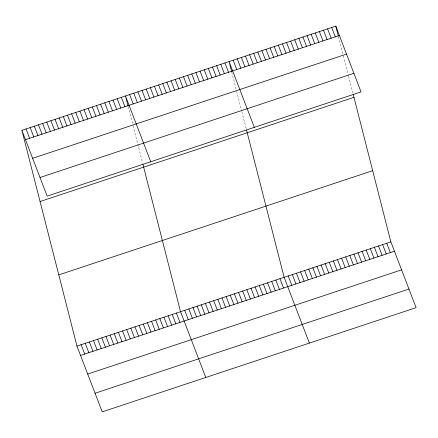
<?xml version="1.0" encoding="UTF-8"?>
<svg xmlns="http://www.w3.org/2000/svg" width="438" height="438" viewBox="0 0 438 438"><rect width="100%" height="100%" fill="white"/><g stroke="black" fill="none" stroke-linecap="round" stroke-linejoin="round"><path stroke-width="0.33" stroke-dasharray="2.19 1.64" d="M338.486 36.682L343.195 55.139M343.365 55.801L348.413 75.577M348.582 76.234L352.951 93.376M231.762 72.111L236.471 90.573M236.64 91.23L241.688 111.006M241.858 111.668L246.567 130.124M128.175 106.5L132.889 124.961M133.053 125.618L142.646 163.193"/><path stroke-width="0.66" d="M21.9 130.343L335.793 26.132L361.043 91.909L47.151 196.12L21.9 130.343L76.957 346.091L102.207 411.868L416.1 307.657L390.849 241.88L353.291 94.696M25.486 139.689L339.384 35.483M32.636 158.31L346.529 54.104M40 177.499L353.893 73.288M40.066 201.54L353.964 97.329M58.785 274.894L372.683 170.683M76.957 346.091L390.849 241.88M80.543 355.437L394.441 251.231M87.693 374.057L401.586 269.852M95.057 393.242L408.95 289.036M331.692 27.495L335.278 36.847M327.586 28.859L331.172 38.205M323.479 30.222L327.071 39.568M319.373 31.585L322.965 40.931M315.272 32.949L318.859 42.294M311.166 34.312L314.752 43.658M307.06 35.675L310.651 45.021M386.749 243.243L390.335 252.589M382.642 244.607L386.228 253.952M302.959 37.038L306.545 46.384M298.853 38.396L302.439 47.747M378.536 245.97L382.122 255.316M294.747 39.759L298.333 49.111M374.43 247.333L378.021 256.679M290.64 41.123L294.232 50.474M370.329 248.696L373.915 258.042M286.54 42.486L290.126 51.832M366.223 250.06L369.809 259.406M282.433 43.849L286.019 53.195M362.116 251.423L365.708 260.769M278.327 45.213L281.919 54.558M358.01 252.781L361.602 262.132M274.221 46.576L277.812 55.922M353.909 254.144L357.496 263.495M270.12 47.939L273.706 57.285M349.803 255.507L353.389 264.859M266.014 49.302L269.6 58.648M345.697 256.871L349.289 266.216M261.908 50.666L265.499 60.011M341.596 258.234L345.182 267.58M257.801 52.023L261.393 61.375M337.49 259.597L341.076 268.943M253.701 53.387L257.287 62.738M333.384 260.96L336.97 270.306M249.594 54.75L253.18 64.101M329.277 262.324L332.869 271.669M245.488 56.113L249.08 65.459M325.177 263.687L328.763 273.033M241.387 57.477L244.973 66.822M321.07 265.05L324.657 274.396M237.281 58.84L240.867 68.186M316.964 266.408L320.556 275.759M233.175 60.203L236.761 69.549M312.858 267.771L316.45 277.123M254.319 127.343L229.069 61.566L231.593 71.454M308.757 269.135L312.343 278.486M304.651 270.498L308.237 279.844M224.929 62.941L228.516 72.286M300.545 271.861L304.136 281.207M220.785 64.315L224.371 73.666M296.438 273.224L300.03 282.57M216.64 65.689L220.226 75.04M292.338 274.588L295.924 283.933M212.496 67.069L216.087 76.415M288.231 275.951L291.817 285.297M208.351 68.443L211.943 77.789M309.376 343.091L284.125 277.314L246.567 130.124M204.212 69.817L207.798 79.163M279.981 278.688L283.572 288.034M200.067 71.191L203.654 80.543M275.841 280.063L279.428 289.409M195.923 72.571L199.509 81.917M271.697 281.437L275.283 290.788M191.778 73.945L195.37 83.291M267.552 282.817L271.144 292.162M187.634 75.32L191.225 84.665M263.408 284.191L266.999 293.537M183.495 76.694L187.081 86.045M259.269 285.565L262.855 294.911M179.35 78.073L182.936 87.419M255.124 286.939L258.71 296.291M175.205 79.448L178.797 88.794M250.979 288.319L254.566 297.665M171.061 80.822L174.653 90.168M246.835 289.693L250.426 299.039M166.922 82.196L170.508 91.547M242.69 291.067L246.282 300.413M162.777 83.576L166.363 92.922M238.551 292.442L242.137 301.793M158.633 84.95L162.219 94.296M234.407 293.821L237.993 303.167M154.488 86.324L158.08 95.67M230.262 295.196L233.848 304.541M150.344 87.699L153.935 97.05M226.118 296.57L229.709 305.916M146.204 89.078L149.791 98.424M221.973 297.944L225.565 307.295M142.06 90.452L145.646 99.798M217.834 299.318L221.42 308.67M137.915 91.827L141.501 101.173M213.689 300.698L217.275 310.044M133.771 93.201L137.362 102.552M209.545 302.072L213.131 311.418M129.626 94.581L133.218 103.926M205.4 303.446L208.992 312.798M150.732 161.731L125.487 95.955L128.011 105.843M201.261 304.821L204.847 314.172M121.342 97.329L124.929 106.675M197.116 306.2L200.703 315.546M117.198 98.703L120.784 108.055M192.972 307.575L196.558 316.92M113.053 100.078L116.645 109.429M188.827 308.949L192.419 318.3M108.914 101.457L112.5 110.803M184.683 310.323L188.274 319.674M104.77 102.831L108.356 112.177M205.789 377.479L180.544 311.703L142.98 164.513M100.625 104.206L104.211 113.557M176.399 313.077L179.985 322.423M96.48 105.58L100.072 114.931M172.254 314.451L175.841 323.797M92.336 106.96L95.927 116.305M168.11 315.825L171.701 325.177M88.197 108.334L91.783 117.68M163.965 317.205L167.557 326.551M84.052 109.708L87.638 119.059M159.826 318.579L163.412 327.925M79.908 111.082L83.494 120.434M155.682 319.954L159.268 329.299M75.763 112.462L79.355 121.808M151.537 321.328L155.123 330.679M71.618 113.836L75.21 123.182M147.392 322.707L150.984 332.053M67.479 115.21L71.066 124.556M143.253 324.082L146.839 333.428M63.335 116.585L66.921 125.936M139.109 325.456L142.695 334.802M59.19 117.964L62.776 127.31M134.964 326.83L138.55 336.181M55.046 119.339L58.637 128.684M130.82 328.21L134.411 337.556M50.907 120.713L54.493 130.059M126.675 329.584L130.267 338.93M46.762 122.087L50.348 131.438M122.536 330.958L126.122 340.304M42.617 123.467L46.204 132.813M118.391 332.332L121.978 341.684M38.473 124.841L42.064 134.187M114.247 333.712L117.833 343.058M34.328 126.215L37.92 135.561M110.102 335.086L113.694 344.432M30.189 127.589L33.775 136.941M105.958 336.461L109.549 345.806M26.045 128.969L29.631 138.315M101.819 337.835L105.405 347.186M97.674 339.215L101.26 348.56M93.529 340.589L97.116 349.935M89.385 341.963L92.976 351.309M85.24 343.337L88.832 352.689M81.101 344.711L84.687 354.063M335.793 26.132L338.317 36.02"/></g></svg>
